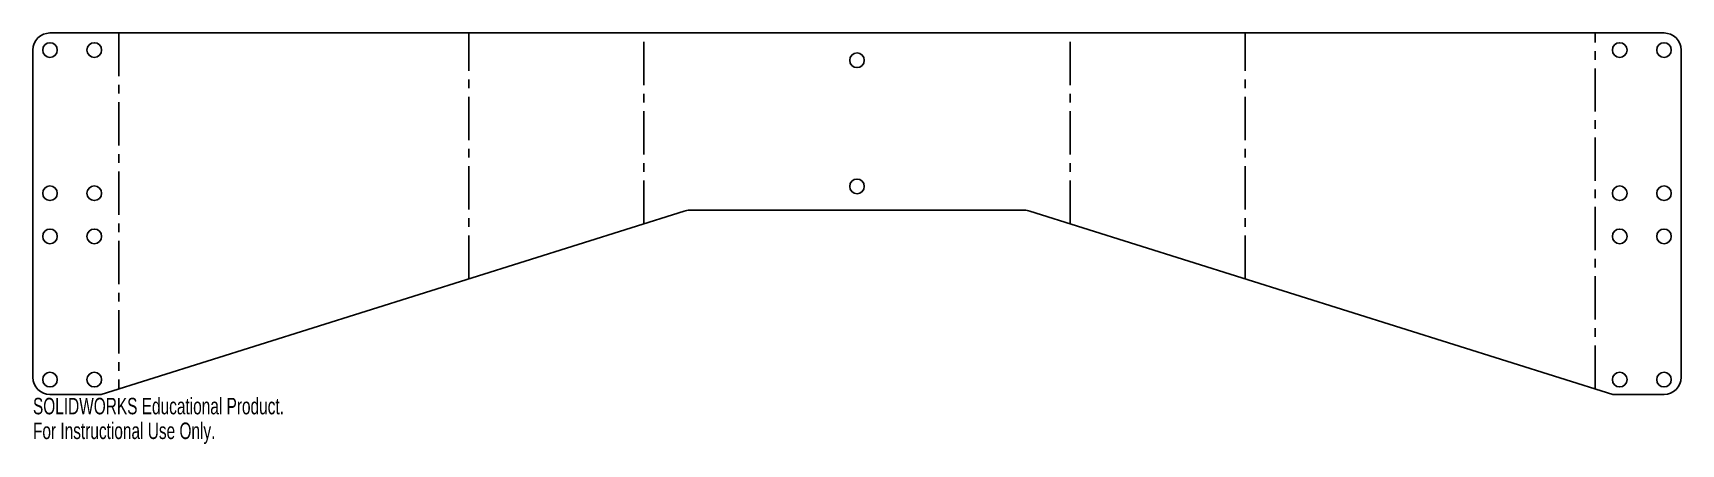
# Model space of a CAD drawing. Header units: millimetres. Extents: x 0 to 484, y -15 to 106.
import ezdxf

# ---------------------------------------------------------------- set-up
doc = ezdxf.new("R2010")
doc.units = ezdxf.units.MM
doc.linetypes.add('CENTERX2', pattern=[20.32, 12.7, -2.54, 2.54, -2.54])
doc.styles.add('SLDTEXTSTYLE0', font='TXT', dxfattribs={"width": 0.7})

msp = doc.modelspace()

# ---------------------------------------------------------------- linework, layer by layer
at = {"color": 7, "linetype": 'Continuous', "lineweight": 25}
for p, q in [((478.8, 106), (5, 106)), ((0, 101), (0, 5)), ((483.8, 101), (483.8, 5)), ((20, 0), (191.17, 53.77)), ((192.67, 54), (291.13, 54)), ((463.8, 0), (292.63, 53.77)), ((5, 0), (20, 0)), ((478.8, 0), (463.8, 0))]:
    msp.add_line(p, q, dxfattribs=at)
at = {"color": 7, "linetype": 'CENTERX2'}
for p, q in [((25.25, 106), (25.25, 1.65)), ((128, 33.93), (128, 106)), ((179.37, 50.07), (179.37, 106)), ((304.43, 50.07), (304.43, 106)), ((355.8, 33.93), (355.8, 106)), ((458.55, 1.65), (458.55, 106))]:
    msp.add_line(p, q, dxfattribs=at)
at = {"color": 7, "linetype": 'Continuous', "lineweight": 25}
for centre in [(5, 101), (18, 101), (465.8, 101), (478.8, 101), (241.9, 98), (241.9, 61), (5, 59), (18, 59), (465.8, 59), (478.8, 59), (5, 46.33), (18, 46.33), (465.8, 46.33), (478.8, 46.33), (5, 4.33), (18, 4.33), (465.8, 4.33), (478.8, 4.33)]:
    msp.add_circle(centre, 2.15, dxfattribs=at)
for centre, start, end in [((5, 101), 90, 180), ((478.8, 101), 0, 90), ((192.67, 49), 90, 107.4394), ((291.13, 49), 72.5606, 90), ((5, 5), 180, 270), ((478.8, 5), 270, 0)]:
    msp.add_arc(centre, 5, start, end, dxfattribs=at)

# ---------------------------------------------------------------- texts
at = {"color": 7, "linetype": 'Continuous', "char_height": 4.8336, "attachment_point": 1, "style": 'SLDTEXTSTYLE0'}
for s, insert in [('SOLIDWORKS Educational Product.', (0, -1.02)), ('For Instructional Use Only.', (0, -8.27))]:
    msp.add_mtext(s, dxfattribs=dict(at, insert=insert))

doc.saveas('drawing.dxf')
